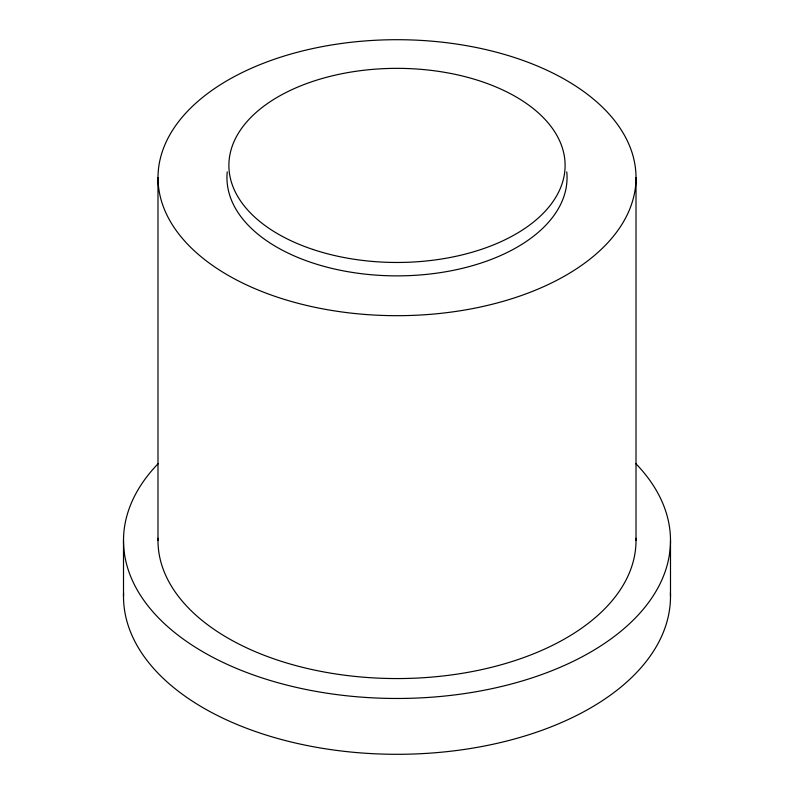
<?xml version="1.0" encoding="UTF-8"?>
<svg xmlns="http://www.w3.org/2000/svg" width="794" height="794" viewBox="0 0 794 794"><rect width="100%" height="100%" fill="white"/><g stroke="black" fill="none" stroke-linecap="round" stroke-linejoin="round"><path stroke-width="1.19" d="M670.493 540.575L670.493 596.403M636.014 177.697A239.014 137.997 0 0 1 277.493 297.194A239.014 137.997 0 0 1 277.493 58.19A239.014 137.997 0 0 1 636.014 177.697L636.014 540.575M157.986 177.697L157.986 540.575M123.507 540.575L123.507 596.403M635.974 538.183A239.014 137.997 0 0 1 397 678.562A239.014 137.997 0 0 1 158.026 538.183M566.747 171.881A170.045 98.178 0 0 1 397 275.875A170.045 98.178 0 0 1 227.253 171.881M670.424 592.781A273.493 157.897 0 0 1 397 754.3A273.493 157.897 0 0 1 123.576 592.781M635.696 463.498A273.493 157.897 0 0 1 397 698.472A273.493 157.897 0 0 1 158.304 463.498M312.945 249.465A168.1 97.057 0 0 0 565.1 165.41A168.1 97.057 0 0 0 312.945 81.355A168.1 97.057 0 0 0 312.945 249.465"/></g></svg>
